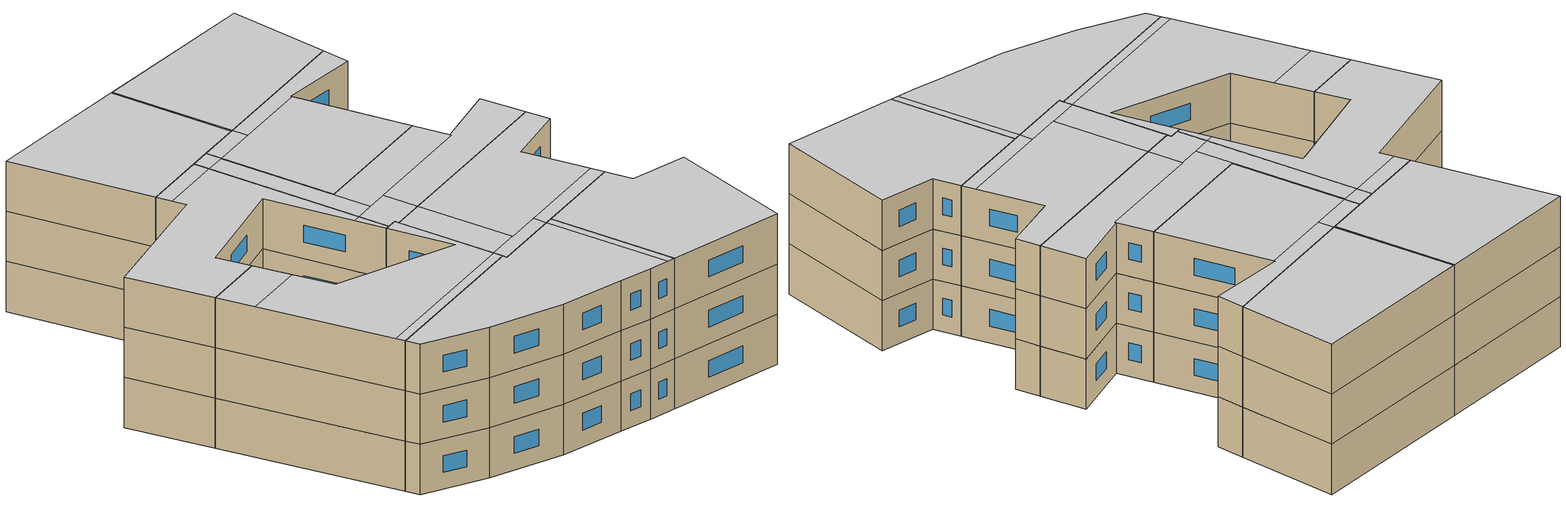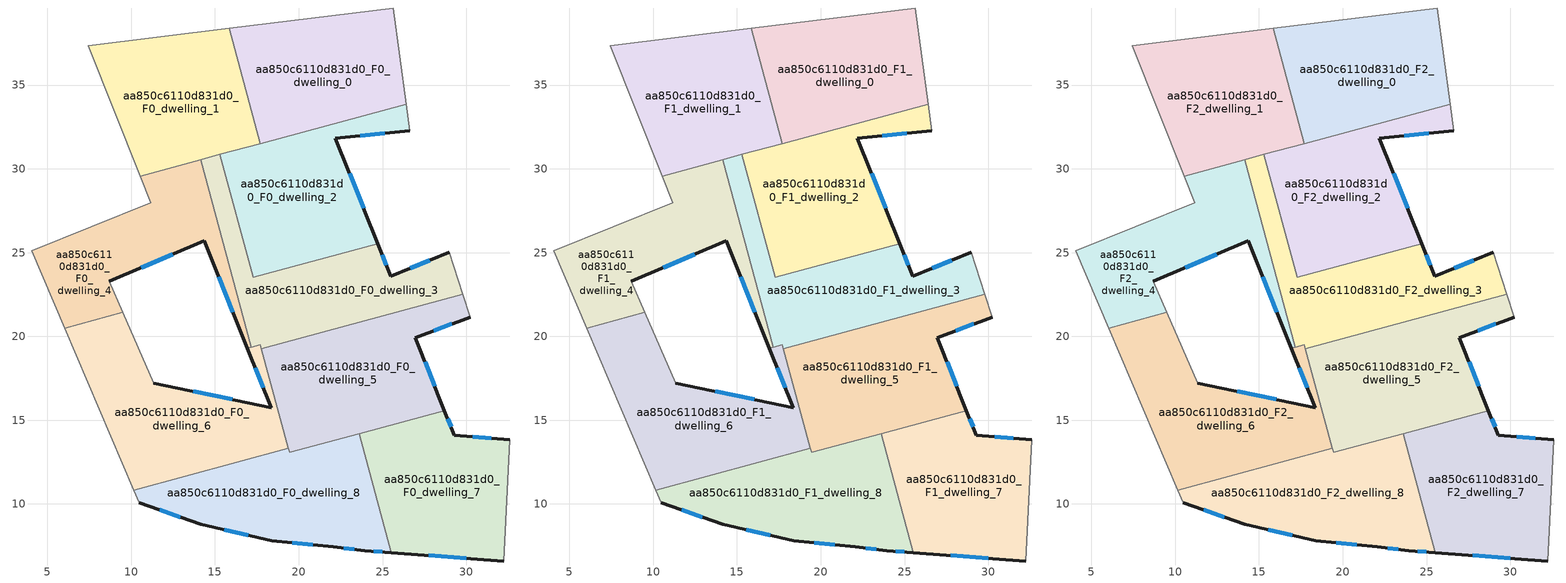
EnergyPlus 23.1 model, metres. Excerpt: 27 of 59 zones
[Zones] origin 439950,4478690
aa850c6110d831d0_F0_dwelling_0
 floor ground (EU_floor_Construction): 25.63,39.6 26.41,33.86 17.7,31.51 15.84,38.38 z0
 wall to aa850c6110d831d0_F0_dwelling_1 (EU_wall_Construction): 15.84,38.38 17.7,31.51 z0:3
 wall adiabatic (EU_wall_Construction): 26.41,33.86 25.63,39.6 15.84,38.38 z0:3
 wall to aa850c6110d831d0_F0_dwelling_2 (EU_wall_Construction): 17.7,31.51 26.41,33.86 z0:3
aa850c6110d831d0_F0_dwelling_1
 floor ground (EU_floor_Construction): 15.84,38.38 17.7,31.51 10.54,29.57 7.44,37.33 z0
 wall adiabatic (EU_wall_Construction): 15.84,38.38 7.44,37.33 10.54,29.57 z0:3
 wall to aa850c6110d831d0_F0_dwelling_4 (EU_wall_Construction): 10.54,29.57 14.14,30.55 z0:3
 wall to aa850c6110d831d0_F0_dwelling_3 (EU_wall_Construction): 14.14,30.55 15.3,30.86 z0:3
 wall to aa850c6110d831d0_F0_dwelling_2 (EU_wall_Construction): 15.3,30.86 17.7,31.51 z0:3
aa850c6110d831d0_F0_dwelling_2
 floor ground (EU_floor_Construction): 26.41,33.86 26.63,32.27 22.19,31.83 24.71,25.54 17.28,23.53 15.3,30.86 z0
 wall outside (EU_wall_Construction): 24.71,25.54 22.19,31.83 26.63,32.27 z0:3
 wall adiabatic (EU_wall_Construction): 26.63,32.27 26.41,33.86 z0:3
 wall to aa850c6110d831d0_F0_dwelling_3 (EU_wall_Construction): 15.3,30.86 17.28,23.53 24.71,25.54 z0:3
 window (EU_Window_Construction): 23.67,31.98 25.15,32.13 / 23.87,27.64 23.03,29.73 z1:2
aa850c6110d831d0_F0_dwelling_3
 floor ground (EU_floor_Construction): 28.98,25.03 29.79,22.52 17.78,19.27 17.71,19.51 17.16,19.37 14.14,30.54 15.3,30.86 17.28,23.53 24.71,25.54 25.49,23.59 z0
 wall outside (EU_wall_Construction): 28.98,25.03 25.49,23.59 24.71,25.54 z0:3
 wall to aa850c6110d831d0_F0_dwelling_4 (EU_wall_Construction): 14.14,30.54 17.16,19.37 z0:3
 wall adiabatic (EU_wall_Construction): 29.79,22.52 28.98,25.03 z0:3
 wall to aa850c6110d831d0_F0_dwelling_5 (EU_wall_Construction): 17.78,19.27 29.79,22.52 z0:3
 wall to aa850c6110d831d0_F0_dwelling_6 (EU_wall_Construction): 17.16,19.37 17.71,19.51 17.78,19.27 z0:3
 window (EU_Window_Construction): 25.23,24.24 24.97,24.89 / 27.81,24.55 26.66,24.07 z1:2
aa850c6110d831d0_F0_dwelling_4
 floor ground (EU_floor_Construction): 14.14,30.54 17.16,19.37 16.94,19.31 14.36,25.71 8.71,23.28 9.51,21.43 6.04,20.49 4.07,25.12 11.18,27.97 10.54,29.57 z0
 wall outside (EU_wall_Construction): 8.71,23.28 14.36,25.71 16.94,19.31 z0:3
 wall to aa850c6110d831d0_F0_dwelling_6 (EU_wall_Construction): 6.04,20.49 9.51,21.43 / 16.94,19.31 17.16,19.37 z0:3
 wall adiabatic (EU_wall_Construction): 10.54,29.57 11.18,27.97 4.07,25.12 6.04,20.49 / 9.51,21.43 8.71,23.28 z0:3
 window (EU_Window_Construction): 15.22,23.57 16.07,21.45 / 10.6,24.09 12.47,24.9 z1:2
aa850c6110d831d0_F0_dwelling_5
 floor ground (EU_floor_Construction): 29.79,22.52 30.23,21.16 26.95,19.93 28.7,15.58 19.45,13.08 17.78,19.27 z0
 wall outside (EU_wall_Construction): 28.7,15.58 26.95,19.93 30.23,21.16 z0:3
 wall adiabatic (EU_wall_Construction): 30.23,21.16 29.79,22.52 z0:3
 wall to aa850c6110d831d0_F0_dwelling_7 (EU_wall_Construction): 23.61,14.2 28.7,15.58 z0:3
 wall to aa850c6110d831d0_F0_dwelling_8 (EU_wall_Construction): 19.39,13.32 19.45,13.08 23.61,14.2 z0:3
 wall to aa850c6110d831d0_F0_dwelling_6 (EU_wall_Construction): 17.78,19.27 19.39,13.32 z0:3
 window (EU_Window_Construction): 28.12,17.03 27.54,18.47 / 28.05,20.34 29.13,20.74 z1:2
aa850c6110d831d0_F0_dwelling_6
 floor ground (EU_floor_Construction): 17.71,19.51 19.39,13.32 10.16,10.83 6.04,20.49 9.51,21.43 11.35,17.2 18.36,15.76 16.94,19.31 z0
 wall outside (EU_wall_Construction): 16.94,19.31 18.36,15.76 11.35,17.2 z0:3
 wall adiabatic (EU_wall_Construction): 11.35,17.2 9.51,21.43 / 6.04,20.49 10.16,10.83 z0:3
 wall to aa850c6110d831d0_F0_dwelling_8 (EU_wall_Construction): 10.16,10.83 19.39,13.32 z0:3
 window (EU_Window_Construction): 16.02,16.24 13.7,16.72 / 17.41,18.12 17.89,16.94 z1:2
aa850c6110d831d0_F0_dwelling_7
 floor ground (EU_floor_Construction): 32.59,13.82 32.23,6.6 25.53,7.1 23.61,14.2 28.7,15.58 29.29,14.1 z0
 wall outside (EU_wall_Construction): 32.59,13.82 29.29,14.1 28.7,15.58 / 25.53,7.1 32.23,6.6 z0:3
 wall adiabatic (EU_wall_Construction): 32.23,6.6 32.59,13.82 z0:3
 wall to aa850c6110d831d0_F0_dwelling_8 (EU_wall_Construction): 23.61,14.2 25.53,7.1 z0:3
 window (EU_Window_Construction): 31.49,13.92 30.39,14.01 / 27.77,6.93 29.99,6.77 / 29.09,14.6 28.9,15.08 z1:2
aa850c6110d831d0_F0_dwelling_8
 floor ground (EU_floor_Construction): 23.61,14.2 25.53,7.1 23.94,7.22 22.05,7.45 18.4,7.82 14.15,8.8 10.48,10.07 10.16,10.83 19.39,13.32 19.45,13.08 z0
 wall outside (EU_wall_Construction): 10.48,10.07 14.15,8.8 18.4,7.82 22.05,7.45 23.94,7.22 25.53,7.1 z0:3
 wall adiabatic (EU_wall_Construction): 10.16,10.83 10.48,10.07 z0:3
 window (EU_Window_Construction): 24.47,7.18 25,7.14 / 22.68,7.37 23.31,7.29 / 19.62,7.69 20.83,7.57 / 15.57,8.47 16.98,8.14 / 11.71,9.64 12.92,9.22 z1:2
aa850c6110d831d0_F1_dwelling_0
 floor to aa850c6110d831d0_F0_dwelling_0 (EU_floor_Construction): 25.63,39.6 26.41,33.86 17.7,31.51 15.84,38.38 z3
 wall to aa850c6110d831d0_F1_dwelling_1 (EU_wall_Construction): 15.84,38.38 17.7,31.51 z3:6
 wall adiabatic (EU_wall_Construction): 26.41,33.86 25.63,39.6 15.84,38.38 z3:6
 wall to aa850c6110d831d0_F1_dwelling_2 (EU_wall_Construction): 17.7,31.51 26.41,33.86 z3:6
aa850c6110d831d0_F1_dwelling_1
 floor to aa850c6110d831d0_F0_dwelling_1 (EU_floor_Construction): 15.84,38.38 17.7,31.51 10.54,29.57 7.44,37.33 z3
 wall adiabatic (EU_wall_Construction): 15.84,38.38 7.44,37.33 10.54,29.57 z3:6
 wall to aa850c6110d831d0_F1_dwelling_4 (EU_wall_Construction): 10.54,29.57 14.14,30.55 z3:6
 wall to aa850c6110d831d0_F1_dwelling_3 (EU_wall_Construction): 14.14,30.55 15.3,30.86 z3:6
 wall to aa850c6110d831d0_F1_dwelling_2 (EU_wall_Construction): 15.3,30.86 17.7,31.51 z3:6
aa850c6110d831d0_F1_dwelling_2
 floor to aa850c6110d831d0_F0_dwelling_2 (EU_floor_Construction): 26.41,33.86 26.63,32.27 22.19,31.83 24.71,25.54 17.28,23.53 15.3,30.86 z3
 wall outside (EU_wall_Construction): 24.71,25.54 22.19,31.83 26.63,32.27 z3:6
 wall adiabatic (EU_wall_Construction): 26.63,32.27 26.41,33.86 z3:6
 wall to aa850c6110d831d0_F1_dwelling_3 (EU_wall_Construction): 15.3,30.86 17.28,23.53 24.71,25.54 z3:6
 window (EU_Window_Construction): 23.67,31.98 25.15,32.13 / 23.87,27.64 23.03,29.73 z4:5
aa850c6110d831d0_F1_dwelling_3
 floor to aa850c6110d831d0_F0_dwelling_3 (EU_floor_Construction): 28.98,25.03 29.79,22.52 17.78,19.27 17.71,19.51 17.16,19.37 14.14,30.54 15.3,30.86 17.28,23.53 24.71,25.54 25.49,23.59 z3
 wall outside (EU_wall_Construction): 28.98,25.03 25.49,23.59 24.71,25.54 z3:6
 wall to aa850c6110d831d0_F1_dwelling_4 (EU_wall_Construction): 14.14,30.54 17.16,19.37 z3:6
 wall adiabatic (EU_wall_Construction): 29.79,22.52 28.98,25.03 z3:6
 wall to aa850c6110d831d0_F1_dwelling_5 (EU_wall_Construction): 17.78,19.27 29.79,22.52 z3:6
 wall to aa850c6110d831d0_F1_dwelling_6 (EU_wall_Construction): 17.16,19.37 17.71,19.51 17.78,19.27 z3:6
 window (EU_Window_Construction): 25.23,24.24 24.97,24.89 / 27.81,24.55 26.66,24.07 z4:5
aa850c6110d831d0_F1_dwelling_4
 floor to aa850c6110d831d0_F0_dwelling_4 (EU_floor_Construction): 14.14,30.54 17.16,19.37 16.94,19.31 14.36,25.71 8.71,23.28 9.51,21.43 6.04,20.49 4.07,25.12 11.18,27.97 10.54,29.57 z3
 wall outside (EU_wall_Construction): 8.71,23.28 14.36,25.71 16.94,19.31 z3:6
 wall to aa850c6110d831d0_F1_dwelling_6 (EU_wall_Construction): 6.04,20.49 9.51,21.43 / 16.94,19.31 17.16,19.37 z3:6
 wall adiabatic (EU_wall_Construction): 10.54,29.57 11.18,27.97 4.07,25.12 6.04,20.49 / 9.51,21.43 8.71,23.28 z3:6
 window (EU_Window_Construction): 15.22,23.57 16.07,21.45 / 10.6,24.09 12.47,24.9 z4:5
aa850c6110d831d0_F1_dwelling_5
 floor to aa850c6110d831d0_F0_dwelling_5 (EU_floor_Construction): 29.79,22.52 30.23,21.16 26.95,19.93 28.7,15.58 19.45,13.08 17.78,19.27 z3
 wall outside (EU_wall_Construction): 28.7,15.58 26.95,19.93 30.23,21.16 z3:6
 wall adiabatic (EU_wall_Construction): 30.23,21.16 29.79,22.52 z3:6
 wall to aa850c6110d831d0_F1_dwelling_7 (EU_wall_Construction): 23.61,14.2 28.7,15.58 z3:6
 wall to aa850c6110d831d0_F1_dwelling_8 (EU_wall_Construction): 19.39,13.32 19.45,13.08 23.61,14.2 z3:6
 wall to aa850c6110d831d0_F1_dwelling_6 (EU_wall_Construction): 17.78,19.27 19.39,13.32 z3:6
 window (EU_Window_Construction): 28.12,17.03 27.54,18.47 / 28.05,20.34 29.13,20.74 z4:5
aa850c6110d831d0_F1_dwelling_6
 floor to aa850c6110d831d0_F0_dwelling_6 (EU_floor_Construction): 17.71,19.51 19.39,13.32 10.16,10.83 6.04,20.49 9.51,21.43 11.35,17.2 18.36,15.76 16.94,19.31 z3
 wall outside (EU_wall_Construction): 16.94,19.31 18.36,15.76 11.35,17.2 z3:6
 wall adiabatic (EU_wall_Construction): 11.35,17.2 9.51,21.43 / 6.04,20.49 10.16,10.83 z3:6
 wall to aa850c6110d831d0_F1_dwelling_8 (EU_wall_Construction): 10.16,10.83 19.39,13.32 z3:6
 window (EU_Window_Construction): 16.02,16.24 13.7,16.72 / 17.41,18.12 17.89,16.94 z4:5
aa850c6110d831d0_F1_dwelling_7
 floor to aa850c6110d831d0_F0_dwelling_7 (EU_floor_Construction): 32.59,13.82 32.23,6.6 25.53,7.1 23.61,14.2 28.7,15.58 29.29,14.1 z3
 wall outside (EU_wall_Construction): 32.59,13.82 29.29,14.1 28.7,15.58 / 25.53,7.1 32.23,6.6 z3:6
 wall adiabatic (EU_wall_Construction): 32.23,6.6 32.59,13.82 z3:6
 wall to aa850c6110d831d0_F1_dwelling_8 (EU_wall_Construction): 23.61,14.2 25.53,7.1 z3:6
 window (EU_Window_Construction): 31.49,13.92 30.39,14.01 / 27.77,6.93 29.99,6.77 / 29.09,14.6 28.9,15.08 z4:5
aa850c6110d831d0_F1_dwelling_8
 floor to aa850c6110d831d0_F0_dwelling_8 (EU_floor_Construction): 23.61,14.2 25.53,7.1 23.94,7.22 22.05,7.45 18.4,7.82 14.15,8.8 10.48,10.07 10.16,10.83 19.39,13.32 19.45,13.08 z3
 wall outside (EU_wall_Construction): 10.48,10.07 14.15,8.8 18.4,7.82 22.05,7.45 23.94,7.22 25.53,7.1 z3:6
 wall adiabatic (EU_wall_Construction): 10.16,10.83 10.48,10.07 z3:6
 window (EU_Window_Construction): 24.47,7.18 25,7.14 / 22.68,7.37 23.31,7.29 / 19.62,7.69 20.83,7.57 / 15.57,8.47 16.98,8.14 / 11.71,9.64 12.92,9.22 z4:5
aa850c6110d831d0_F2_dwelling_0
 floor to aa850c6110d831d0_F1_dwelling_0 (EU_floor_Construction): 25.63,39.6 26.41,33.86 17.7,31.51 15.84,38.38 z6
 wall to aa850c6110d831d0_F2_dwelling_1 (EU_wall_Construction): 15.84,38.38 17.7,31.51 z6:9
 wall adiabatic (EU_wall_Construction): 26.41,33.86 25.63,39.6 15.84,38.38 z6:9
 wall to aa850c6110d831d0_F2_dwelling_2 (EU_wall_Construction): 17.7,31.51 26.41,33.86 z6:9
 ceiling to aa850c6110d831d0_F3_dwelling_7 (EU_floor_Construction): 26.41,33.86 25.63,39.6 15.93,38.39 17.79,31.53 z9
 ceiling adiabatic (EU_roof_Construction): 17.79,31.53 15.93,38.39 25.63,39.6 15.84,38.38 17.7,31.51 z9
aa850c6110d831d0_F2_dwelling_1
 floor to aa850c6110d831d0_F1_dwelling_1 (EU_floor_Construction): 15.84,38.38 17.7,31.51 10.54,29.57 7.44,37.33 z6
 wall adiabatic (EU_wall_Construction): 15.84,38.38 7.44,37.33 10.54,29.57 z6:9
 wall to aa850c6110d831d0_F2_dwelling_4 (EU_wall_Construction): 10.54,29.57 14.14,30.55 z6:9
 wall to aa850c6110d831d0_F2_dwelling_3 (EU_wall_Construction): 14.14,30.55 15.3,30.86 z6:9
 wall to aa850c6110d831d0_F2_dwelling_2 (EU_wall_Construction): 15.3,30.86 17.7,31.51 z6:9
 ceiling adiabatic (EU_roof_Construction): 17.7,31.51 15.84,38.38 7.44,37.33 10.54,29.57 z9
aa850c6110d831d0_F2_dwelling_2
 floor to aa850c6110d831d0_F1_dwelling_2 (EU_floor_Construction): 26.41,33.86 26.63,32.27 22.19,31.83 24.71,25.54 17.28,23.53 15.3,30.86 z6
 wall outside (EU_wall_Construction): 24.71,25.54 22.19,31.83 26.63,32.27 z6:9
 wall adiabatic (EU_wall_Construction): 26.63,32.27 26.41,33.86 z6:9
 wall to aa850c6110d831d0_F2_dwelling_3 (EU_wall_Construction): 15.3,30.86 17.28,23.53 24.71,25.54 z6:9
 window (EU_Window_Construction): 23.67,31.98 25.15,32.13 / 23.87,27.64 23.03,29.73 z7:8
 ceiling to aa850c6110d831d0_F3_dwelling_5 (EU_floor_Construction): 24.71,25.54 22.22,31.76 15.54,29.96 17.28,23.53 z9
 ceiling to aa850c6110d831d0_F3_dwelling_7 (EU_floor_Construction): 26.63,32.27 26.41,33.86 17.79,31.53 18.03,30.63 22.22,31.76 22.19,31.83 z9
 ceiling to aa850c6110d831d0_F3_dwelling_6 (EU_floor_Construction): 18.03,30.63 17.79,31.53 15.3,30.86 15.54,29.96 z9
aa850c6110d831d0_F2_dwelling_3
 floor to aa850c6110d831d0_F1_dwelling_3 (EU_floor_Construction): 28.98,25.03 29.79,22.52 17.78,19.27 17.71,19.51 17.16,19.37 14.14,30.54 15.3,30.86 17.28,23.53 24.71,25.54 25.49,23.59 z6
 wall outside (EU_wall_Construction): 28.98,25.03 25.49,23.59 24.71,25.54 z6:9
 wall to aa850c6110d831d0_F2_dwelling_4 (EU_wall_Construction): 14.14,30.54 17.16,19.37 z6:9
 wall adiabatic (EU_wall_Construction): 29.79,22.52 28.98,25.03 z6:9
 wall to aa850c6110d831d0_F2_dwelling_5 (EU_wall_Construction): 17.78,19.27 29.79,22.52 z6:9
 wall to aa850c6110d831d0_F2_dwelling_6 (EU_wall_Construction): 17.16,19.37 17.71,19.51 17.78,19.27 z6:9
 window (EU_Window_Construction): 25.23,24.24 24.97,24.89 / 27.81,24.55 26.66,24.07 z7:8
 ceiling to aa850c6110d831d0_F3_dwelling_3 (EU_floor_Construction): 29.79,22.52 28.98,25.03 25.49,23.59 25.53,23.49 19.04,21.73 19.57,19.76 z9
 ceiling to aa850c6110d831d0_F3_dwelling_5 (EU_floor_Construction): 25.53,23.49 24.71,25.54 17.28,23.53 15.54,29.96 15.5,29.95 17.81,21.4 z9
 ceiling to aa850c6110d831d0_F3_dwelling_4 (EU_floor_Construction): 17.81,21.4 15.5,29.95 14.39,29.65 16.7,21.1 z9
 ceiling to aa850c6110d831d0_F3_dwelling_2 (EU_floor_Construction): 19.57,19.76 19.04,21.73 16.7,21.1 17.16,19.37 17.71,19.51 17.78,19.27 z9
 ceiling to aa850c6110d831d0_F3_dwelling_6 (EU_floor_Construction): 15.54,29.96 15.3,30.86 14.14,30.54 14.39,29.65 z9
aa850c6110d831d0_F2_dwelling_4
 floor to aa850c6110d831d0_F1_dwelling_4 (EU_floor_Construction): 14.14,30.54 17.16,19.37 16.94,19.31 14.36,25.71 8.71,23.28 9.51,21.43 6.04,20.49 4.07,25.12 11.18,27.97 10.54,29.57 z6
 wall outside (EU_wall_Construction): 8.71,23.28 14.36,25.71 16.94,19.31 z6:9
 wall to aa850c6110d831d0_F2_dwelling_6 (EU_wall_Construction): 6.04,20.49 9.51,21.43 / 16.94,19.31 17.16,19.37 z6:9
 wall adiabatic (EU_wall_Construction): 10.54,29.57 11.18,27.97 4.07,25.12 6.04,20.49 / 9.51,21.43 8.71,23.28 z6:9
 window (EU_Window_Construction): 15.22,23.57 16.07,21.45 / 10.6,24.09 12.47,24.9 z7:8
 ceiling to aa850c6110d831d0_F3_dwelling_4 (EU_floor_Construction): 16.7,21.1 14.39,29.65 10.89,28.7 11.18,27.97 4.07,25.12 6.04,20.49 9.51,21.43 8.71,23.28 14.36,25.71 16.26,20.98 z9
 ceiling to aa850c6110d831d0_F3_dwelling_2 (EU_floor_Construction): 17.16,19.37 16.7,21.1 16.26,20.98 16.94,19.31 z9
 ceiling to aa850c6110d831d0_F3_dwelling_6 (EU_floor_Construction): 14.39,29.65 14.14,30.54 10.54,29.57 10.89,28.7 z9
aa850c6110d831d0_F2_dwelling_5
 floor to aa850c6110d831d0_F1_dwelling_5 (EU_floor_Construction): 29.79,22.52 30.23,21.16 26.95,19.93 28.7,15.58 19.45,13.08 17.78,19.27 z6
 wall outside (EU_wall_Construction): 28.7,15.58 26.95,19.93 30.23,21.16 z6:9
 wall adiabatic (EU_wall_Construction): 30.23,21.16 29.79,22.52 z6:9
 wall to aa850c6110d831d0_F2_dwelling_7 (EU_wall_Construction): 23.61,14.2 28.7,15.58 z6:9
 wall to aa850c6110d831d0_F2_dwelling_8 (EU_wall_Construction): 19.39,13.32 19.45,13.08 23.61,14.2 z6:9
 wall to aa850c6110d831d0_F2_dwelling_6 (EU_wall_Construction): 17.78,19.27 19.39,13.32 z6:9
 window (EU_Window_Construction): 28.12,17.03 27.54,18.47 / 28.05,20.34 29.13,20.74 z7:8
 ceiling to aa850c6110d831d0_F3_dwelling_3 (EU_floor_Construction): 28.4,16.32 26.95,19.93 30.23,21.16 29.79,22.52 19.57,19.76 21.04,14.33 z9
 ceiling to aa850c6110d831d0_F3_dwelling_0 (EU_floor_Construction): 23.2,14.09 22.99,14.86 19.24,13.84 19.45,13.08 z9
 ceiling to aa850c6110d831d0_F3_dwelling_1 (EU_floor_Construction): 28.7,15.58 28.4,16.32 22.99,14.86 23.2,14.09 z9
 ceiling to aa850c6110d831d0_F3_dwelling_2 (EU_floor_Construction): 21.04,14.33 19.57,19.76 17.78,19.27 19.24,13.84 z9
aa850c6110d831d0_F2_dwelling_6
 floor to aa850c6110d831d0_F1_dwelling_6 (EU_floor_Construction): 17.71,19.51 19.39,13.32 10.16,10.83 6.04,20.49 9.51,21.43 11.35,17.2 18.36,15.76 16.94,19.31 z6
 wall outside (EU_wall_Construction): 16.94,19.31 18.36,15.76 11.35,17.2 z6:9
 wall adiabatic (EU_wall_Construction): 11.35,17.2 9.51,21.43 / 6.04,20.49 10.16,10.83 z6:9
 wall to aa850c6110d831d0_F2_dwelling_8 (EU_wall_Construction): 10.16,10.83 19.39,13.32 z6:9
 window (EU_Window_Construction): 16.02,16.24 13.7,16.72 / 17.41,18.12 17.89,16.94 z7:8
 ceiling to aa850c6110d831d0_F3_dwelling_2 (EU_floor_Construction): 19.24,13.84 17.71,19.51 16.94,19.31 18.36,15.76 11.35,17.2 10.4,19.39 6.91,18.45 9.95,11.33 z9
 ceiling to aa850c6110d831d0_F3_dwelling_0 (EU_floor_Construction): 19.39,13.32 19.24,13.84 9.95,11.33 10.16,10.83 z9
 ceiling to aa850c6110d831d0_F3_dwelling_4 (EU_floor_Construction): 10.4,19.39 9.51,21.43 6.04,20.49 6.91,18.45 z9
aa850c6110d831d0_F2_dwelling_7
 floor to aa850c6110d831d0_F1_dwelling_7 (EU_floor_Construction): 32.59,13.82 32.23,6.6 25.53,7.1 23.61,14.2 28.7,15.58 29.29,14.1 z6
 wall outside (EU_wall_Construction): 32.59,13.82 29.29,14.1 28.7,15.58 / 25.53,7.1 32.23,6.6 z6:9
 wall adiabatic (EU_wall_Construction): 32.23,6.6 32.59,13.82 z6:9
 wall to aa850c6110d831d0_F2_dwelling_8 (EU_wall_Construction): 23.61,14.2 25.53,7.1 z6:9
 window (EU_Window_Construction): 31.49,13.92 30.39,14.01 / 27.77,6.93 29.99,6.77 / 29.09,14.6 28.9,15.08 z7:8
 ceiling to aa850c6110d831d0_F3_dwelling_1 (EU_floor_Construction): 32.23,6.6 32.59,13.82 29.29,14.1 28.7,15.58 23.61,14.2 25.53,7.1 z9
aa850c6110d831d0_F2_dwelling_8
 floor to aa850c6110d831d0_F1_dwelling_8 (EU_floor_Construction): 23.61,14.2 25.53,7.1 23.94,7.22 22.05,7.45 18.4,7.82 14.15,8.8 10.48,10.07 10.16,10.83 19.39,13.32 19.45,13.08 z6
 wall outside (EU_wall_Construction): 10.48,10.07 14.15,8.8 18.4,7.82 22.05,7.45 23.94,7.22 25.53,7.1 z6:9
 wall adiabatic (EU_wall_Construction): 10.16,10.83 10.48,10.07 z6:9
 window (EU_Window_Construction): 24.47,7.18 25,7.14 / 22.68,7.37 23.31,7.29 / 19.62,7.69 20.83,7.57 / 15.57,8.47 16.98,8.14 / 11.71,9.64 12.92,9.22 z7:8
 ceiling to aa850c6110d831d0_F3_dwelling_0 (EU_floor_Construction): 25.08,7.13 23.2,14.09 19.45,13.08 19.39,13.32 10.16,10.83 10.48,10.07 14.15,8.8 18.4,7.82 22.05,7.45 23.94,7.22 z9
 ceiling to aa850c6110d831d0_F3_dwelling_1 (EU_floor_Construction): 25.53,7.1 23.61,14.2 23.2,14.09 25.08,7.13 z9
[Building]
EU S2 Campaign: North Axis=0; Terrain=City; Solar Distribution=FullExterior
[Site:Location]
Madrid: Latitude=40.5; Longitude=-3.5; Time Zone=1; Elevation=609
[SizingPeriod:WeatherFileDays]
AnnualSizingPeriod: Begin Month=1; Begin Day of Month=1; End Month=12; End Day of Month=31; Day of Week for Start Day=Monday; Use Weather File Daylight Saving Period=No; Use Weather File Rain and Snow Indicators=No
[MATERIAL]
EU_InternalMass_Material: Roughness=MediumRough; Thickness=0.1; Conductivity=1; Density=1800; Specific Heat=900; Thermal Absorptance=0.9; Solar Absorptance=0.7; Visible Absorptance=0.7
[MATERIAL:NOMASS] Roughness=MediumRough; Thermal Absorptance=0.9; Solar Absorptance=0.7; Visible Absorptance=0.7
Name | Thermal Resistance
EU_wall_NoMass | 0.459673
EU_roof_NoMass | 0.495815
EU_floor_NoMass | 0.788942
[WINDOWMATERIAL:SIMPLEGLAZINGSYSTEM]
EU_Window_SimpleGlazing: UFactor=4.26103; Solar Heat Gain Coefficient=0.85; Visible Transmittance=0.85
[CONSTRUCTION]
EU_wall_Construction: EU_wall_NoMass
EU_roof_Construction: EU_roof_NoMass
EU_floor_Construction: EU_floor_NoMass
EU_InternalMass_Construction: EU_InternalMass_Material
EU_Window_Construction: EU_Window_SimpleGlazing
[ZONE] Type=1; Multiplier=1; Ceiling Height=autocalculate; Floor Area=autocalculate; Part of Total Floor Area=Yes
Name | Volume
aa850c6110d831d0_F0_dwelling_0; aa850c6110d831d0_F1_dwelling_0; aa850c6110d831d0_F2_dwelling_0 | 181.976
aa850c6110d831d0_F0_dwelling_1; aa850c6110d831d0_F1_dwelling_1; aa850c6110d831d0_F2_dwelling_1 | 181.97
aa850c6110d831d0_F0_dwelling_2; aa850c6110d831d0_F1_dwelling_2; aa850c6110d831d0_F2_dwelling_2 | 181.947
aa850c6110d831d0_F0_dwelling_3; aa850c6110d831d0_F1_dwelling_3; aa850c6110d831d0_F2_dwelling_3 | 169.641
aa850c6110d831d0_F0_dwelling_4; aa850c6110d831d0_F1_dwelling_4; aa850c6110d831d0_F2_dwelling_4 | 160.341
aa850c6110d831d0_F0_dwelling_5; aa850c6110d831d0_F1_dwelling_5; aa850c6110d831d0_F2_dwelling_5 | 194.269
aa850c6110d831d0_F0_dwelling_6; aa850c6110d831d0_F1_dwelling_6; aa850c6110d831d0_F2_dwelling_6 | 196.423
aa850c6110d831d0_F0_dwelling_7; aa850c6110d831d0_F1_dwelling_7; aa850c6110d831d0_F2_dwelling_7 | 181.968
aa850c6110d831d0_F0_dwelling_8; aa850c6110d831d0_F1_dwelling_8; aa850c6110d831d0_F2_dwelling_8 | 189.11
[INTERNALMASS] Construction=EU_InternalMass_Construction
Name | Zone or ZoneList | Surface Area
aa850c6110d831d0_F0_dwelling_0_EU_InternalMass | aa850c6110d831d0_F0_dwelling_0 | 60.6576
aa850c6110d831d0_F0_dwelling_1_EU_InternalMass | aa850c6110d831d0_F0_dwelling_1 | 60.6559
aa850c6110d831d0_F0_dwelling_2_EU_InternalMass | aa850c6110d831d0_F0_dwelling_2 | 60.6505
aa850c6110d831d0_F0_dwelling_3_EU_InternalMass | aa850c6110d831d0_F0_dwelling_3 | 56.5471
aa850c6110d831d0_F0_dwelling_4_EU_InternalMass | aa850c6110d831d0_F0_dwelling_4 | 53.4466
aa850c6110d831d0_F0_dwelling_5_EU_InternalMass | aa850c6110d831d0_F0_dwelling_5 | 64.7558
aa850c6110d831d0_F0_dwelling_6_EU_InternalMass | aa850c6110d831d0_F0_dwelling_6 | 65.4737
aa850c6110d831d0_F0_dwelling_7_EU_InternalMass | aa850c6110d831d0_F0_dwelling_7 | 60.6567
aa850c6110d831d0_F0_dwelling_8_EU_InternalMass | aa850c6110d831d0_F0_dwelling_8 | 63.0369
aa850c6110d831d0_F1_dwelling_0_EU_InternalMass | aa850c6110d831d0_F1_dwelling_0 | 60.6576
aa850c6110d831d0_F1_dwelling_1_EU_InternalMass | aa850c6110d831d0_F1_dwelling_1 | 60.6559
aa850c6110d831d0_F1_dwelling_2_EU_InternalMass | aa850c6110d831d0_F1_dwelling_2 | 60.6505
aa850c6110d831d0_F1_dwelling_3_EU_InternalMass | aa850c6110d831d0_F1_dwelling_3 | 56.5471
aa850c6110d831d0_F1_dwelling_4_EU_InternalMass | aa850c6110d831d0_F1_dwelling_4 | 53.4466
aa850c6110d831d0_F1_dwelling_5_EU_InternalMass | aa850c6110d831d0_F1_dwelling_5 | 64.7558
aa850c6110d831d0_F1_dwelling_6_EU_InternalMass | aa850c6110d831d0_F1_dwelling_6 | 65.4737
aa850c6110d831d0_F1_dwelling_7_EU_InternalMass | aa850c6110d831d0_F1_dwelling_7 | 60.6567
aa850c6110d831d0_F1_dwelling_8_EU_InternalMass | aa850c6110d831d0_F1_dwelling_8 | 63.0369
aa850c6110d831d0_F2_dwelling_0_EU_InternalMass | aa850c6110d831d0_F2_dwelling_0 | 60.6576
aa850c6110d831d0_F2_dwelling_1_EU_InternalMass | aa850c6110d831d0_F2_dwelling_1 | 60.6559
aa850c6110d831d0_F2_dwelling_2_EU_InternalMass | aa850c6110d831d0_F2_dwelling_2 | 60.6505
aa850c6110d831d0_F2_dwelling_3_EU_InternalMass | aa850c6110d831d0_F2_dwelling_3 | 56.5471
aa850c6110d831d0_F2_dwelling_4_EU_InternalMass | aa850c6110d831d0_F2_dwelling_4 | 53.4466
aa850c6110d831d0_F2_dwelling_5_EU_InternalMass | aa850c6110d831d0_F2_dwelling_5 | 64.7558
aa850c6110d831d0_F2_dwelling_6_EU_InternalMass | aa850c6110d831d0_F2_dwelling_6 | 65.4737
aa850c6110d831d0_F2_dwelling_7_EU_InternalMass | aa850c6110d831d0_F2_dwelling_7 | 60.6567
aa850c6110d831d0_F2_dwelling_8_EU_InternalMass | aa850c6110d831d0_F2_dwelling_8 | 63.0369
[OTHEREQUIPMENT] Fuel Type=Electricity; Design Level Calculation Method=Watts/Area; Power per Zone Floor Area=1; Fraction Latent=0; Fraction Radiant=0; Fraction Lost=0; Carbon Dioxide Generation Rate=0; EndUse Subcategory=EU_Step8_InternalGains
Name | Zone or ZoneList or Space or SpaceList | Schedule
EU_Step8_InternalGain_aa850c6110d831d0_F0_dwelling_0_f000 | aa850c6110d831d0_F0_dwelling_0 | EU_Step8_GainSchedule_aa850c6110d831d0_F0_dwelling_0_f000
EU_Step8_InternalGain_aa850c6110d831d0_F0_dwelling_1_f000 | aa850c6110d831d0_F0_dwelling_1 | EU_Step8_GainSchedule_aa850c6110d831d0_F0_dwelling_1_f000
EU_Step8_InternalGain_aa850c6110d831d0_F0_dwelling_2_f000 | aa850c6110d831d0_F0_dwelling_2 | EU_Step8_GainSchedule_aa850c6110d831d0_F0_dwelling_2_f000
EU_Step8_InternalGain_aa850c6110d831d0_F0_dwelling_3_f000 | aa850c6110d831d0_F0_dwelling_3 | EU_Step8_GainSchedule_aa850c6110d831d0_F0_dwelling_3_f000
EU_Step8_InternalGain_aa850c6110d831d0_F0_dwelling_4_f000 | aa850c6110d831d0_F0_dwelling_4 | EU_Step8_GainSchedule_aa850c6110d831d0_F0_dwelling_4_f000
EU_Step8_InternalGain_aa850c6110d831d0_F0_dwelling_5_f000 | aa850c6110d831d0_F0_dwelling_5 | EU_Step8_GainSchedule_aa850c6110d831d0_F0_dwelling_5_f000
EU_Step8_InternalGain_aa850c6110d831d0_F0_dwelling_6_f000 | aa850c6110d831d0_F0_dwelling_6 | EU_Step8_GainSchedule_aa850c6110d831d0_F0_dwelling_6_f000
EU_Step8_InternalGain_aa850c6110d831d0_F0_dwelling_7_f000 | aa850c6110d831d0_F0_dwelling_7 | EU_Step8_GainSchedule_aa850c6110d831d0_F0_dwelling_7_f000
EU_Step8_InternalGain_aa850c6110d831d0_F0_dwelling_8_f000 | aa850c6110d831d0_F0_dwelling_8 | EU_Step8_GainSchedule_aa850c6110d831d0_F0_dwelling_8_f000
EU_Step8_InternalGain_aa850c6110d831d0_F1_dwelling_0_f000 | aa850c6110d831d0_F1_dwelling_0 | EU_Step8_GainSchedule_aa850c6110d831d0_F1_dwelling_0_f000
EU_Step8_InternalGain_aa850c6110d831d0_F1_dwelling_1_f000 | aa850c6110d831d0_F1_dwelling_1 | EU_Step8_GainSchedule_aa850c6110d831d0_F1_dwelling_1_f000
EU_Step8_InternalGain_aa850c6110d831d0_F1_dwelling_2_f000 | aa850c6110d831d0_F1_dwelling_2 | EU_Step8_GainSchedule_aa850c6110d831d0_F1_dwelling_2_f000
EU_Step8_InternalGain_aa850c6110d831d0_F1_dwelling_3_f000 | aa850c6110d831d0_F1_dwelling_3 | EU_Step8_GainSchedule_aa850c6110d831d0_F1_dwelling_3_f000
EU_Step8_InternalGain_aa850c6110d831d0_F1_dwelling_4_f000 | aa850c6110d831d0_F1_dwelling_4 | EU_Step8_GainSchedule_aa850c6110d831d0_F1_dwelling_4_f000
EU_Step8_InternalGain_aa850c6110d831d0_F1_dwelling_5_f000 | aa850c6110d831d0_F1_dwelling_5 | EU_Step8_GainSchedule_aa850c6110d831d0_F1_dwelling_5_f000
EU_Step8_InternalGain_aa850c6110d831d0_F1_dwelling_6_f000 | aa850c6110d831d0_F1_dwelling_6 | EU_Step8_GainSchedule_aa850c6110d831d0_F1_dwelling_6_f000
EU_Step8_InternalGain_aa850c6110d831d0_F1_dwelling_7_f000 | aa850c6110d831d0_F1_dwelling_7 | EU_Step8_GainSchedule_aa850c6110d831d0_F1_dwelling_7_f000
EU_Step8_InternalGain_aa850c6110d831d0_F1_dwelling_8_f000 | aa850c6110d831d0_F1_dwelling_8 | EU_Step8_GainSchedule_aa850c6110d831d0_F1_dwelling_8_f000
EU_Step8_InternalGain_aa850c6110d831d0_F2_dwelling_0_f000 | aa850c6110d831d0_F2_dwelling_0 | EU_Step8_GainSchedule_aa850c6110d831d0_F2_dwelling_0_f000
EU_Step8_InternalGain_aa850c6110d831d0_F2_dwelling_1_f000 | aa850c6110d831d0_F2_dwelling_1 | EU_Step8_GainSchedule_aa850c6110d831d0_F2_dwelling_1_f000
EU_Step8_InternalGain_aa850c6110d831d0_F2_dwelling_2_f000 | aa850c6110d831d0_F2_dwelling_2 | EU_Step8_GainSchedule_aa850c6110d831d0_F2_dwelling_2_f000
EU_Step8_InternalGain_aa850c6110d831d0_F2_dwelling_3_f000 | aa850c6110d831d0_F2_dwelling_3 | EU_Step8_GainSchedule_aa850c6110d831d0_F2_dwelling_3_f000
EU_Step8_InternalGain_aa850c6110d831d0_F2_dwelling_4_f000 | aa850c6110d831d0_F2_dwelling_4 | EU_Step8_GainSchedule_aa850c6110d831d0_F2_dwelling_4_f000
EU_Step8_InternalGain_aa850c6110d831d0_F2_dwelling_5_f000 | aa850c6110d831d0_F2_dwelling_5 | EU_Step8_GainSchedule_aa850c6110d831d0_F2_dwelling_5_f000
EU_Step8_InternalGain_aa850c6110d831d0_F2_dwelling_6_f000 | aa850c6110d831d0_F2_dwelling_6 | EU_Step8_GainSchedule_aa850c6110d831d0_F2_dwelling_6_f000
EU_Step8_InternalGain_aa850c6110d831d0_F2_dwelling_7_f000 | aa850c6110d831d0_F2_dwelling_7 | EU_Step8_GainSchedule_aa850c6110d831d0_F2_dwelling_7_f000
EU_Step8_InternalGain_aa850c6110d831d0_F2_dwelling_8_f000 | aa850c6110d831d0_F2_dwelling_8 | EU_Step8_GainSchedule_aa850c6110d831d0_F2_dwelling_8_f000
[ZONEVENTILATION:DESIGNFLOWRATE] Schedule=EU_AlwaysOn; Design Flow Rate Calculation Method=AirChanges/Hour; Air Changes per Hour=0.719161; Ventilation Type=Natural; Fan Pressure Rise=0; Fan Total Efficiency=1; Constant Term Coefficient=1; Temperature Term Coefficient=0; Velocity Term Coefficient=0; Velocity Squared Term Coefficient=0; Minimum Indoor Temperature=-100; Maximum Indoor Temperature=100; Delta Temperature=-100; Minimum Outdoor Temperature=-100; Maximum Outdoor Temperature=100; Maximum Wind Speed=40
Name | Zone or ZoneList or Space or SpaceList
EU_ConstantAir_aa850c6110d831d0_F0_dwelling_0 | aa850c6110d831d0_F0_dwelling_0
EU_ConstantAir_aa850c6110d831d0_F0_dwelling_1 | aa850c6110d831d0_F0_dwelling_1
EU_ConstantAir_aa850c6110d831d0_F0_dwelling_2 | aa850c6110d831d0_F0_dwelling_2
EU_ConstantAir_aa850c6110d831d0_F0_dwelling_3 | aa850c6110d831d0_F0_dwelling_3
EU_ConstantAir_aa850c6110d831d0_F0_dwelling_4 | aa850c6110d831d0_F0_dwelling_4
EU_ConstantAir_aa850c6110d831d0_F0_dwelling_5 | aa850c6110d831d0_F0_dwelling_5
EU_ConstantAir_aa850c6110d831d0_F0_dwelling_6 | aa850c6110d831d0_F0_dwelling_6
EU_ConstantAir_aa850c6110d831d0_F0_dwelling_7 | aa850c6110d831d0_F0_dwelling_7
EU_ConstantAir_aa850c6110d831d0_F0_dwelling_8 | aa850c6110d831d0_F0_dwelling_8
EU_ConstantAir_aa850c6110d831d0_F1_dwelling_0 | aa850c6110d831d0_F1_dwelling_0
EU_ConstantAir_aa850c6110d831d0_F1_dwelling_1 | aa850c6110d831d0_F1_dwelling_1
EU_ConstantAir_aa850c6110d831d0_F1_dwelling_2 | aa850c6110d831d0_F1_dwelling_2
EU_ConstantAir_aa850c6110d831d0_F1_dwelling_3 | aa850c6110d831d0_F1_dwelling_3
EU_ConstantAir_aa850c6110d831d0_F1_dwelling_4 | aa850c6110d831d0_F1_dwelling_4
EU_ConstantAir_aa850c6110d831d0_F1_dwelling_5 | aa850c6110d831d0_F1_dwelling_5
EU_ConstantAir_aa850c6110d831d0_F1_dwelling_6 | aa850c6110d831d0_F1_dwelling_6
EU_ConstantAir_aa850c6110d831d0_F1_dwelling_7 | aa850c6110d831d0_F1_dwelling_7
EU_ConstantAir_aa850c6110d831d0_F1_dwelling_8 | aa850c6110d831d0_F1_dwelling_8
EU_ConstantAir_aa850c6110d831d0_F2_dwelling_0 | aa850c6110d831d0_F2_dwelling_0
EU_ConstantAir_aa850c6110d831d0_F2_dwelling_1 | aa850c6110d831d0_F2_dwelling_1
EU_ConstantAir_aa850c6110d831d0_F2_dwelling_2 | aa850c6110d831d0_F2_dwelling_2
EU_ConstantAir_aa850c6110d831d0_F2_dwelling_3 | aa850c6110d831d0_F2_dwelling_3
EU_ConstantAir_aa850c6110d831d0_F2_dwelling_4 | aa850c6110d831d0_F2_dwelling_4
EU_ConstantAir_aa850c6110d831d0_F2_dwelling_5 | aa850c6110d831d0_F2_dwelling_5
EU_ConstantAir_aa850c6110d831d0_F2_dwelling_6 | aa850c6110d831d0_F2_dwelling_6
EU_ConstantAir_aa850c6110d831d0_F2_dwelling_7 | aa850c6110d831d0_F2_dwelling_7
EU_ConstantAir_aa850c6110d831d0_F2_dwelling_8 | aa850c6110d831d0_F2_dwelling_8
[HVACTEMPLATE:THERMOSTAT] Constant Heating Setpoint=20; Constant Cooling Setpoint=50
EU_HeatOnly_aa850c6110d831d0_F0_dwelling_0; EU_HeatOnly_aa850c6110d831d0_F0_dwelling_1; EU_HeatOnly_aa850c6110d831d0_F0_dwelling_2; EU_HeatOnly_aa850c6110d831d0_F0_dwelling_3; EU_HeatOnly_aa850c6110d831d0_F0_dwelling_4; EU_HeatOnly_aa850c6110d831d0_F0_dwelling_5; EU_HeatOnly_aa850c6110d831d0_F0_dwelling_6; EU_HeatOnly_aa850c6110d831d0_F0_dwelling_7; EU_HeatOnly_aa850c6110d831d0_F0_dwelling_8; EU_HeatOnly_aa850c6110d831d0_F1_dwelling_0; EU_HeatOnly_aa850c6110d831d0_F1_dwelling_1; EU_HeatOnly_aa850c6110d831d0_F1_dwelling_2; EU_HeatOnly_aa850c6110d831d0_F1_dwelling_3; EU_HeatOnly_aa850c6110d831d0_F1_dwelling_4; EU_HeatOnly_aa850c6110d831d0_F1_dwelling_5; EU_HeatOnly_aa850c6110d831d0_F1_dwelling_6; EU_HeatOnly_aa850c6110d831d0_F1_dwelling_7; EU_HeatOnly_aa850c6110d831d0_F1_dwelling_8; EU_HeatOnly_aa850c6110d831d0_F2_dwelling_0; EU_HeatOnly_aa850c6110d831d0_F2_dwelling_1; EU_HeatOnly_aa850c6110d831d0_F2_dwelling_2; EU_HeatOnly_aa850c6110d831d0_F2_dwelling_3; EU_HeatOnly_aa850c6110d831d0_F2_dwelling_4; EU_HeatOnly_aa850c6110d831d0_F2_dwelling_5; EU_HeatOnly_aa850c6110d831d0_F2_dwelling_6; EU_HeatOnly_aa850c6110d831d0_F2_dwelling_7; EU_HeatOnly_aa850c6110d831d0_F2_dwelling_8; EU_HeatOnly_aa850c6110d831d0_F3_dwelling_0; EU_HeatOnly_aa850c6110d831d0_F3_dwelling_1; EU_HeatOnly_aa850c6110d831d0_F3_dwelling_2; EU_HeatOnly_aa850c6110d831d0_F3_dwelling_3; EU_HeatOnly_aa850c6110d831d0_F3_dwelling_4; EU_HeatOnly_aa850c6110d831d0_F3_dwelling_5; EU_HeatOnly_aa850c6110d831d0_F3_dwelling_6; EU_HeatOnly_aa850c6110d831d0_F3_dwelling_7; EU_HeatOnly_aa850c6110d831d0_F4_dwelling_0; EU_HeatOnly_aa850c6110d831d0_F4_dwelling_1; EU_HeatOnly_aa850c6110d831d0_F4_dwelling_2; EU_HeatOnly_aa850c6110d831d0_F4_dwelling_3; EU_HeatOnly_aa850c6110d831d0_F4_dwelling_4; EU_HeatOnly_aa850c6110d831d0_F4_dwelling_5; EU_HeatOnly_aa850c6110d831d0_F4_dwelling_6; EU_HeatOnly_aa850c6110d831d0_F4_dwelling_7; EU_HeatOnly_aa850c6110d831d0_F5_dwelling_0; EU_HeatOnly_aa850c6110d831d0_F5_dwelling_1; EU_HeatOnly_aa850c6110d831d0_F5_dwelling_2; EU_HeatOnly_aa850c6110d831d0_F5_dwelling_3; EU_HeatOnly_aa850c6110d831d0_F5_dwelling_4; EU_HeatOnly_aa850c6110d831d0_F5_dwelling_5; EU_HeatOnly_aa850c6110d831d0_F5_dwelling_6; EU_HeatOnly_aa850c6110d831d0_F5_dwelling_7; EU_HeatOnly_aa850c6110d831d0_F6_dwelling_0; EU_HeatOnly_aa850c6110d831d0_F6_dwelling_1; EU_HeatOnly_aa850c6110d831d0_F6_dwelling_2; EU_HeatOnly_aa850c6110d831d0_F6_dwelling_3; EU_HeatOnly_aa850c6110d831d0_F6_dwelling_4; EU_HeatOnly_aa850c6110d831d0_F6_dwelling_5; EU_HeatOnly_aa850c6110d831d0_F6_dwelling_6; EU_HeatOnly_aa850c6110d831d0_F6_dwelling_7
[HVACTEMPLATE:ZONE:IDEALLOADSAIRSYSTEM] System Availability Schedule=EU_AlwaysOn; Maximum Heating Supply Air Temperature=50; Minimum Cooling Supply Air Temperature=13; Maximum Heating Supply Air Humidity Ratio=0.0156; Minimum Cooling Supply Air Humidity Ratio=0.0077; Heating Limit=NoLimit; Cooling Limit=NoLimit; Heating Availability Schedule=EU_AlwaysOn; Cooling Availability Schedule=EU_CoolingOff; Dehumidification Control Type=ConstantSensibleHeatRatio; Cooling Sensible Heat Ratio=0.7; Dehumidification Setpoint=60; Humidification Control Type=None; Humidification Setpoint=30; Outdoor Air Method=None; Outdoor Air Flow Rate per Person=0.00944; Outdoor Air Flow Rate per Zone Floor Area=0; Outdoor Air Flow Rate per Zone=0; Demand Controlled Ventilation Type=None; Outdoor Air Economizer Type=NoEconomizer; Heat Recovery Type=None; Sensible Heat Recovery Effectiveness=0.7; Latent Heat Recovery Effectiveness=0.65
Name | Template Thermostat
aa850c6110d831d0_F0_dwelling_0 | EU_HeatOnly_aa850c6110d831d0_F0_dwelling_0
aa850c6110d831d0_F0_dwelling_1 | EU_HeatOnly_aa850c6110d831d0_F0_dwelling_1
aa850c6110d831d0_F0_dwelling_2 | EU_HeatOnly_aa850c6110d831d0_F0_dwelling_2
aa850c6110d831d0_F0_dwelling_3 | EU_HeatOnly_aa850c6110d831d0_F0_dwelling_3
aa850c6110d831d0_F0_dwelling_4 | EU_HeatOnly_aa850c6110d831d0_F0_dwelling_4
aa850c6110d831d0_F0_dwelling_5 | EU_HeatOnly_aa850c6110d831d0_F0_dwelling_5
aa850c6110d831d0_F0_dwelling_6 | EU_HeatOnly_aa850c6110d831d0_F0_dwelling_6
aa850c6110d831d0_F0_dwelling_7 | EU_HeatOnly_aa850c6110d831d0_F0_dwelling_7
aa850c6110d831d0_F0_dwelling_8 | EU_HeatOnly_aa850c6110d831d0_F0_dwelling_8
aa850c6110d831d0_F1_dwelling_0 | EU_HeatOnly_aa850c6110d831d0_F1_dwelling_0
aa850c6110d831d0_F1_dwelling_1 | EU_HeatOnly_aa850c6110d831d0_F1_dwelling_1
aa850c6110d831d0_F1_dwelling_2 | EU_HeatOnly_aa850c6110d831d0_F1_dwelling_2
aa850c6110d831d0_F1_dwelling_3 | EU_HeatOnly_aa850c6110d831d0_F1_dwelling_3
aa850c6110d831d0_F1_dwelling_4 | EU_HeatOnly_aa850c6110d831d0_F1_dwelling_4
aa850c6110d831d0_F1_dwelling_5 | EU_HeatOnly_aa850c6110d831d0_F1_dwelling_5
aa850c6110d831d0_F1_dwelling_6 | EU_HeatOnly_aa850c6110d831d0_F1_dwelling_6
aa850c6110d831d0_F1_dwelling_7 | EU_HeatOnly_aa850c6110d831d0_F1_dwelling_7
aa850c6110d831d0_F1_dwelling_8 | EU_HeatOnly_aa850c6110d831d0_F1_dwelling_8
aa850c6110d831d0_F2_dwelling_0 | EU_HeatOnly_aa850c6110d831d0_F2_dwelling_0
aa850c6110d831d0_F2_dwelling_1 | EU_HeatOnly_aa850c6110d831d0_F2_dwelling_1
aa850c6110d831d0_F2_dwelling_2 | EU_HeatOnly_aa850c6110d831d0_F2_dwelling_2
aa850c6110d831d0_F2_dwelling_3 | EU_HeatOnly_aa850c6110d831d0_F2_dwelling_3
aa850c6110d831d0_F2_dwelling_4 | EU_HeatOnly_aa850c6110d831d0_F2_dwelling_4
aa850c6110d831d0_F2_dwelling_5 | EU_HeatOnly_aa850c6110d831d0_F2_dwelling_5
aa850c6110d831d0_F2_dwelling_6 | EU_HeatOnly_aa850c6110d831d0_F2_dwelling_6
aa850c6110d831d0_F2_dwelling_7 | EU_HeatOnly_aa850c6110d831d0_F2_dwelling_7
aa850c6110d831d0_F2_dwelling_8 | EU_HeatOnly_aa850c6110d831d0_F2_dwelling_8
[SIZING:ZONE] Zone Cooling Design Supply Air Temperature Input Method=SupplyAirTemperature; Zone Cooling Design Supply Air Temperature=13; Zone Heating Design Supply Air Temperature Input Method=SupplyAirTemperature; Zone Heating Design Supply Air Temperature=50; Zone Cooling Design Supply Air Humidity Ratio=0.008; Zone Heating Design Supply Air Humidity Ratio=0.008; Cooling Design Air Flow Method=DesignDay; Cooling Design Air Flow Rate=0; Cooling Minimum Air Flow per Zone Floor Area=0.000762; Cooling Minimum Air Flow=0; Cooling Minimum Air Flow Fraction=0.2; Heating Design Air Flow Method=DesignDay; Heating Design Air Flow Rate=0; Heating Maximum Air Flow per Zone Floor Area=0.002032; Heating Maximum Air Flow=0.141576; Heating Maximum Air Flow Fraction=0.3; Account for Dedicated Outdoor Air System=No; Dedicated Outdoor Air System Control Strategy=NeutralSupplyAir; Dedicated Outdoor Air Low Setpoint Temperature for Design=autosize; Dedicated Outdoor Air High Setpoint Temperature for Design=autosize; Zone Load Sizing Method=Sensible Load Only No Latent Load; Zone Latent Cooling Design Supply Air Humidity Ratio Input Method=HumidityRatioDifference; Zone Cooling Design Supply Air Humidity Ratio Difference=0.005; Zone Latent Heating Design Supply Air Humidity Ratio Input Method=HumidityRatioDifference; Zone Humidification Design Supply Air Humidity Ratio Difference=0.005
aa850c6110d831d0_F0_dwelling_0; aa850c6110d831d0_F0_dwelling_1; aa850c6110d831d0_F0_dwelling_2; aa850c6110d831d0_F0_dwelling_3; aa850c6110d831d0_F0_dwelling_4; aa850c6110d831d0_F0_dwelling_5; aa850c6110d831d0_F0_dwelling_6; aa850c6110d831d0_F0_dwelling_7; aa850c6110d831d0_F0_dwelling_8; aa850c6110d831d0_F1_dwelling_0; aa850c6110d831d0_F1_dwelling_1; aa850c6110d831d0_F1_dwelling_2; aa850c6110d831d0_F1_dwelling_3; aa850c6110d831d0_F1_dwelling_4; aa850c6110d831d0_F1_dwelling_5; aa850c6110d831d0_F1_dwelling_6; aa850c6110d831d0_F1_dwelling_7; aa850c6110d831d0_F1_dwelling_8; aa850c6110d831d0_F2_dwelling_0; aa850c6110d831d0_F2_dwelling_1; aa850c6110d831d0_F2_dwelling_2; aa850c6110d831d0_F2_dwelling_3; aa850c6110d831d0_F2_dwelling_4; aa850c6110d831d0_F2_dwelling_5; aa850c6110d831d0_F2_dwelling_6; aa850c6110d831d0_F2_dwelling_7; aa850c6110d831d0_F2_dwelling_8
[SCHEDULE:CONSTANT]
Name | Hourly Value
EU_AlwaysOn | 1
EU_CoolingOff | 0
[SCHEDULE:FILE] Column Number=1; Rows to Skip at Top=0; Number of Hours of Data=8760; Column Separator=Comma; Interpolate to Timestep=No; Minutes per Item=60; Adjust Schedule for Daylight Savings=Yes
Name | File
EU_Step8_GainSchedule_aa850c6110d831d0_F0_dwelling_0_f000 | ../../schedules/aa850c6110d831d0/aa850c6110d831d0_F0_dwelling_0_f000_gain.csv
EU_Step8_GainSchedule_aa850c6110d831d0_F0_dwelling_1_f000 | ../../schedules/aa850c6110d831d0/aa850c6110d831d0_F0_dwelling_1_f000_gain.csv
EU_Step8_GainSchedule_aa850c6110d831d0_F0_dwelling_2_f000 | ../../schedules/aa850c6110d831d0/aa850c6110d831d0_F0_dwelling_2_f000_gain.csv
EU_Step8_GainSchedule_aa850c6110d831d0_F0_dwelling_3_f000 | ../../schedules/aa850c6110d831d0/aa850c6110d831d0_F0_dwelling_3_f000_gain.csv
EU_Step8_GainSchedule_aa850c6110d831d0_F0_dwelling_4_f000 | ../../schedules/aa850c6110d831d0/aa850c6110d831d0_F0_dwelling_4_f000_gain.csv
EU_Step8_GainSchedule_aa850c6110d831d0_F0_dwelling_5_f000 | ../../schedules/aa850c6110d831d0/aa850c6110d831d0_F0_dwelling_5_f000_gain.csv
EU_Step8_GainSchedule_aa850c6110d831d0_F0_dwelling_6_f000 | ../../schedules/aa850c6110d831d0/aa850c6110d831d0_F0_dwelling_6_f000_gain.csv
EU_Step8_GainSchedule_aa850c6110d831d0_F0_dwelling_7_f000 | ../../schedules/aa850c6110d831d0/aa850c6110d831d0_F0_dwelling_7_f000_gain.csv
EU_Step8_GainSchedule_aa850c6110d831d0_F0_dwelling_8_f000 | ../../schedules/aa850c6110d831d0/aa850c6110d831d0_F0_dwelling_8_f000_gain.csv
EU_Step8_GainSchedule_aa850c6110d831d0_F1_dwelling_0_f000 | ../../schedules/aa850c6110d831d0/aa850c6110d831d0_F1_dwelling_0_f000_gain.csv
EU_Step8_GainSchedule_aa850c6110d831d0_F1_dwelling_1_f000 | ../../schedules/aa850c6110d831d0/aa850c6110d831d0_F1_dwelling_1_f000_gain.csv
EU_Step8_GainSchedule_aa850c6110d831d0_F1_dwelling_2_f000 | ../../schedules/aa850c6110d831d0/aa850c6110d831d0_F1_dwelling_2_f000_gain.csv
EU_Step8_GainSchedule_aa850c6110d831d0_F1_dwelling_3_f000 | ../../schedules/aa850c6110d831d0/aa850c6110d831d0_F1_dwelling_3_f000_gain.csv
EU_Step8_GainSchedule_aa850c6110d831d0_F1_dwelling_4_f000 | ../../schedules/aa850c6110d831d0/aa850c6110d831d0_F1_dwelling_4_f000_gain.csv
EU_Step8_GainSchedule_aa850c6110d831d0_F1_dwelling_5_f000 | ../../schedules/aa850c6110d831d0/aa850c6110d831d0_F1_dwelling_5_f000_gain.csv
EU_Step8_GainSchedule_aa850c6110d831d0_F1_dwelling_6_f000 | ../../schedules/aa850c6110d831d0/aa850c6110d831d0_F1_dwelling_6_f000_gain.csv
EU_Step8_GainSchedule_aa850c6110d831d0_F1_dwelling_7_f000 | ../../schedules/aa850c6110d831d0/aa850c6110d831d0_F1_dwelling_7_f000_gain.csv
EU_Step8_GainSchedule_aa850c6110d831d0_F1_dwelling_8_f000 | ../../schedules/aa850c6110d831d0/aa850c6110d831d0_F1_dwelling_8_f000_gain.csv
EU_Step8_GainSchedule_aa850c6110d831d0_F2_dwelling_0_f000 | ../../schedules/aa850c6110d831d0/aa850c6110d831d0_F2_dwelling_0_f000_gain.csv
EU_Step8_GainSchedule_aa850c6110d831d0_F2_dwelling_1_f000 | ../../schedules/aa850c6110d831d0/aa850c6110d831d0_F2_dwelling_1_f000_gain.csv
EU_Step8_GainSchedule_aa850c6110d831d0_F2_dwelling_2_f000 | ../../schedules/aa850c6110d831d0/aa850c6110d831d0_F2_dwelling_2_f000_gain.csv
EU_Step8_GainSchedule_aa850c6110d831d0_F2_dwelling_3_f000 | ../../schedules/aa850c6110d831d0/aa850c6110d831d0_F2_dwelling_3_f000_gain.csv
EU_Step8_GainSchedule_aa850c6110d831d0_F2_dwelling_4_f000 | ../../schedules/aa850c6110d831d0/aa850c6110d831d0_F2_dwelling_4_f000_gain.csv
EU_Step8_GainSchedule_aa850c6110d831d0_F2_dwelling_5_f000 | ../../schedules/aa850c6110d831d0/aa850c6110d831d0_F2_dwelling_5_f000_gain.csv
EU_Step8_GainSchedule_aa850c6110d831d0_F2_dwelling_6_f000 | ../../schedules/aa850c6110d831d0/aa850c6110d831d0_F2_dwelling_6_f000_gain.csv
EU_Step8_GainSchedule_aa850c6110d831d0_F2_dwelling_7_f000 | ../../schedules/aa850c6110d831d0/aa850c6110d831d0_F2_dwelling_7_f000_gain.csv
EU_Step8_GainSchedule_aa850c6110d831d0_F2_dwelling_8_f000 | ../../schedules/aa850c6110d831d0/aa850c6110d831d0_F2_dwelling_8_f000_gain.csv
